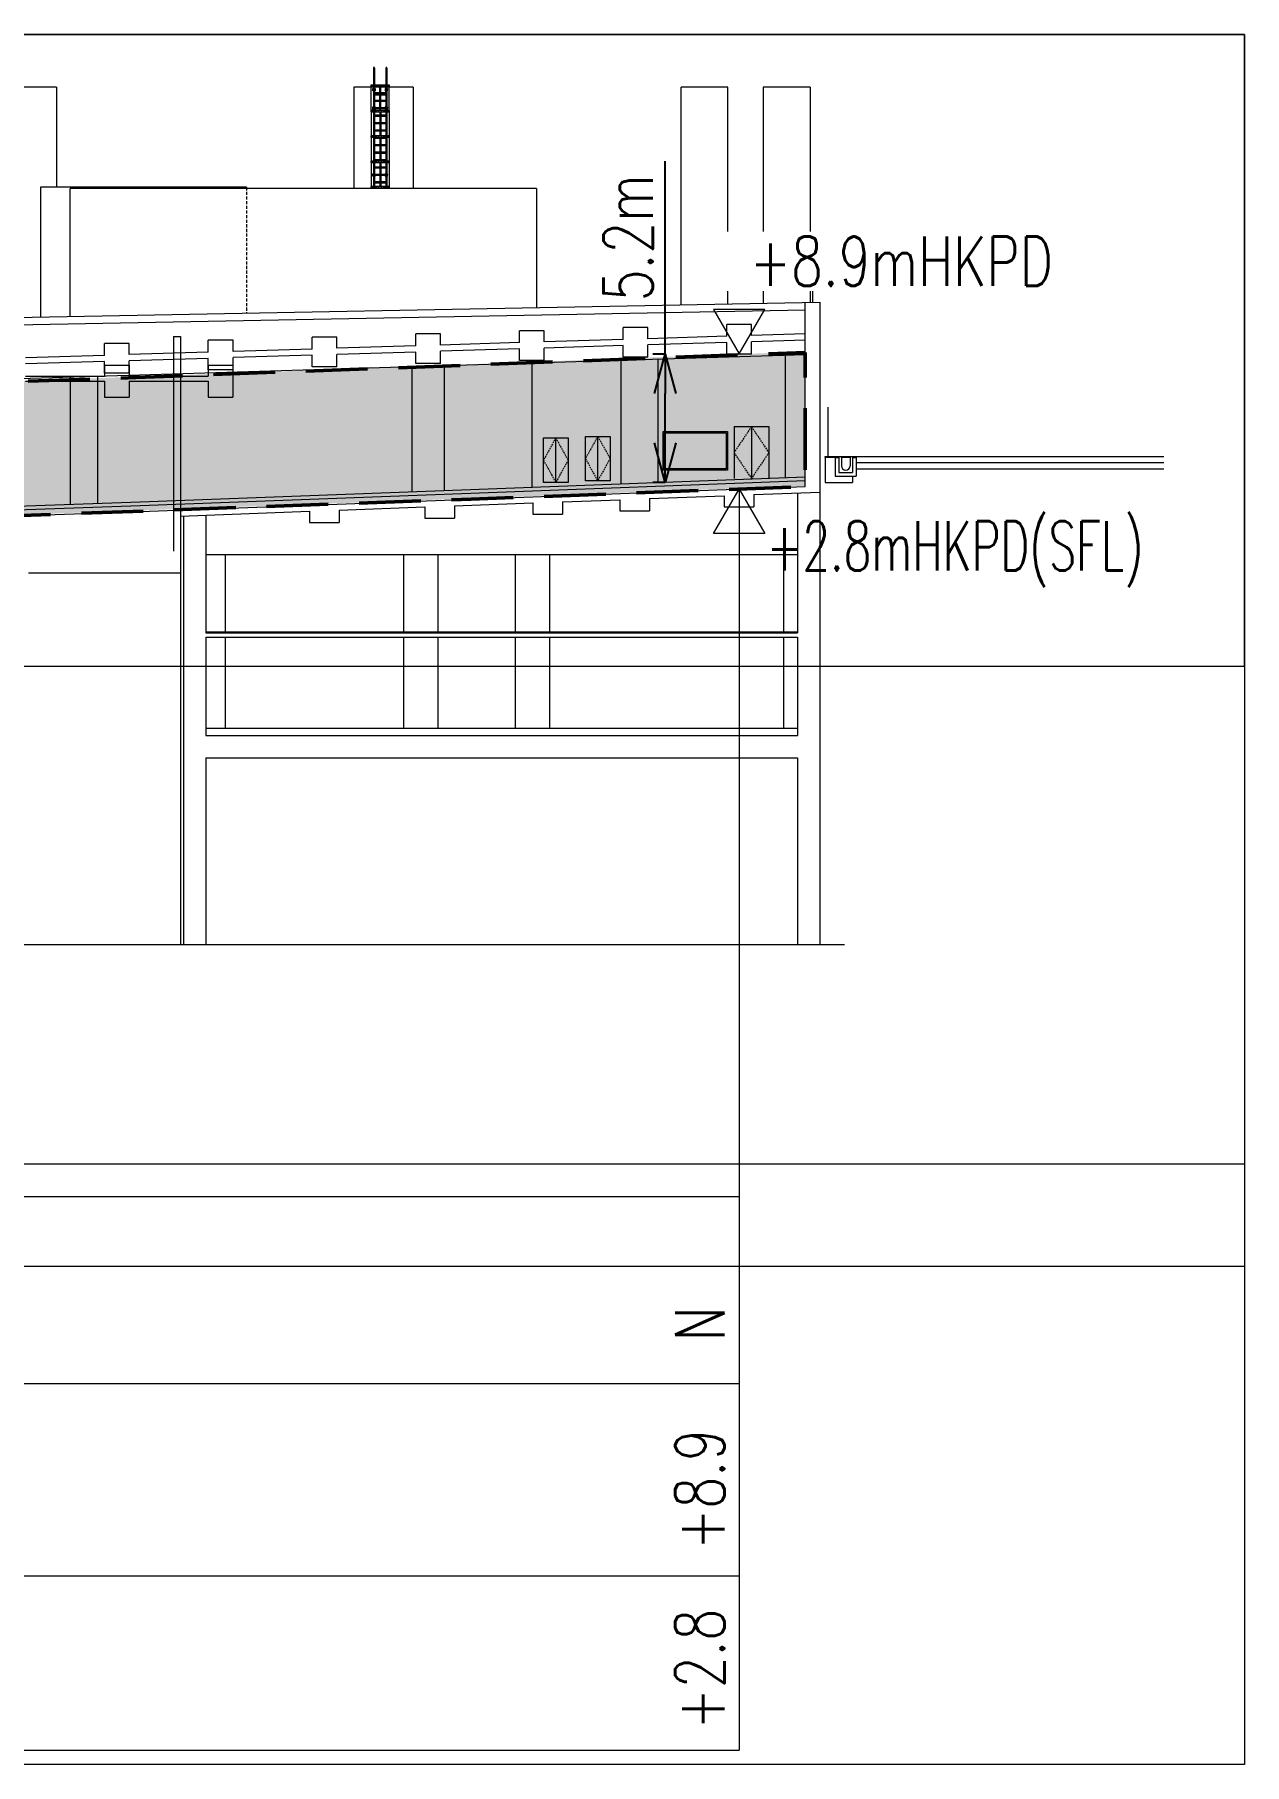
# Model space of a CAD drawing. Header units: millimetres. Extents: x 829698 to 839067, y 817400 to 823544.
# Drawn here: x 835131.3 to 835327.3, y 820155.1 to 820435.4 of the extents above; entities that cross this region are included whole.
import ezdxf
from ezdxf.enums import TextEntityAlignment as Align

# ---------------------------------------------------------------- set-up
doc = ezdxf.new("R2010")
doc.units = ezdxf.units.MM
for name, pattern in [('2X62X-MAGP-S-001$0$HIDDEN', [0.375, 0.25, -0.125]), ('2X62X-MAGP-S-001$0$HIDDEN2', [4.7625, 3.175, -1.5875]), ('DASHED2', [0.375, 0.25, -0.125])]:
    doc.linetypes.add(name, pattern=pattern)
for name, color, linetype, lineweight in [('01-feature', 8, 'Continuous', 13), ('01-occup', 7, 'DASHED2', 50), ('01-txt', 7, 'Continuous', 20)]:
    doc.layers.add(name, color=color, linetype=linetype, lineweight=lineweight)
doc.layers.add('01-hatch', color=7, linetype='Continuous', lineweight=0, true_color=0xa8def7)
doc.layers.add('viewport', color=2, linetype='Continuous', lineweight=20, plot=False)
doc.styles.add('ROMANS', font='romans.shx', dxfattribs={"width": 0.75})
doc.styles.get("Standard").update_dxf_attribs({"font": 'arial.ttf'})
doc.linetypes.add('2X62X-MAGP-S-001$0$FENCELINE2', pattern='A,0.25,-0.1,[132,ltypeshp.shx,S=0.1,R=0,X=-0.1,Y=0],-0.1,1', length=1.45)
doc.dimstyles.new('ISO-25', dxfattribs={"dimtxt": 2.5, "dimasz": 2.5, "dimexe": 1.25, "dimexo": 0.625, "dimtad": 1, "dimtxsty": 'Standard', "dimcen": 2.5, "dimadec": 0, "dimazin": 0, "dimtfac": 1, "dimtmove": 0, "dimatfit": 3, "dimfxl": 1, "dimarcsym": 0})

# ---------------------------------------------------------------- blocks, each defined once
blk = doc.blocks.new('2X62X-MAGP-S-001$0$SCREW4-P')
at = {"color": 8, "linetype": '2X62X-MAGP-S-001$0$HIDDEN'}
for p, q in [((160, 0), (-160, 0)), ((0, -160), (0, 160))]:
    blk.add_line(p, q, dxfattribs=at)
blk.add_lwpolyline([(-50, 87), (-100, 0), (-50, -87), (50, -87), (100, 0), (50, 87)], close=True)
for radius in [110, 50]:
    blk.add_circle((0, 0), radius)
blk = doc.blocks.new('_Open30')
at = {"color": 0, "linetype": 'ByBlock', "lineweight": -2}
for p, q in [((-1, 0.268), (0, 0)), ((0, 0), (-1, -0.268)), ((0, 0), (-1, 0))]:
    blk.add_line(p, q, dxfattribs=at)
blk = doc.blocks.new('*D84')
at = {"layer": '01-txt', "color": 0, "lineweight": -2, "ltscale": 4, "transparency": 16777216}
for p, q in [((835233.48, 820383.61), (835233.48, 820414.87)), ((835233.48, 820383.61), (835231.48, 820383.61)), ((835233.48, 820369.21), (835233.48, 820377.21)), ((835233.48, 820362.81), (835231.48, 820362.81))]:
    blk.add_line(p, q, dxfattribs=at)
at = {"layer": 'Defpoints', "color": 0, "ltscale": 4, "transparency": 16777216}
for p in [(835233.48, 820383.61), (835233.48, 820362.81), (835233.48, 820362.81)]:
    blk.add_point(p, dxfattribs=at)
at = {"layer": '01-txt', "color": 0, "lineweight": -2, "ltscale": 4, "transparency": 16777216, "xscale": 6.4, "yscale": 6.4, "zscale": 6.4}
for p, rotation in [((835233.48, 820383.61), 90), ((835233.48, 820362.81), 270)]:
    blk.add_blockref('_Open30', p, dxfattribs=dict(at, rotation=rotation))
at = {"layer": '01-txt', "color": 0, "ltscale": 4, "transparency": 16777216, "insert": (835227.48, 820402.44), "char_height": 8, "attachment_point": 5, "rotation": 90, "style": 'ROMANS'}
blk.add_mtext('5.2m', dxfattribs=at)

msp = doc.modelspace()

# ---------------------------------------------------------------- hatches: boundary and pattern name
at = {"layer": '01-hatch', "ltscale": 4}
h = msp.add_hatch(color=256, dxfattribs=at)
h.dxf.hatch_style = 1
h.paths.add_polyline_path([(832893.957, 820349.551), (833973.422, 820349.531), (833973.422, 820350.931), (833995.25, 820351.532), (834004.18, 820351.732), (834019.339, 820351.932), (834057.726, 820352.132), (834106.29, 820352.331), (834172.67, 820352.531), (834344.598, 820351.199), (834344.598, 820351.791), (834351.41, 820351.791), (834515.443, 820351.791), (834515.443, 820353.791), (834573.425, 820353.791), (834573.425, 820354.811), (835012.815, 820354.811), (835091.499, 820356.212), (835202, 820360.212), (835256.125, 820362.255), (835256.125, 820383.99), (835201.189, 820381.917), (835147.665, 820379.918), (835090.924, 820377.925), (835012.622, 820376.531), (834572.404, 820376.531), (834542.653, 820375.528), (834522.276, 820375.33), (834497.413, 820374.927), (834489.364, 820374.725), (834481.166, 820374.526), (834472.217, 820374.327), (834462.115, 820374.128), (834450.142, 820373.929), (834434.498, 820373.731), (834395.552, 820373.531), (834380.467, 820373.33), (834354.416, 820373.132), (834325.502, 820373.331), (834282.081, 820373.731), (834258.978, 820373.931), (834224.843, 820374.131), (834197.004, 820374.331), (834172.727, 820374.532), (834106.212, 820374.331), (834057.623, 820374.131), (834019.136, 820373.931), (834003.766, 820373.728), (833987.347, 820373.324), (833972.899, 820372.925), (833964.245, 820372.729), (833948.328, 820372.53), (833929.24, 820372.331), (832893.957, 820372.331)])

# ---------------------------------------------------------------- linework, layer by layer
at = {"layer": '01-feature'}
for p, q in [((835186.237, 820429.939), (835186.237, 820427.139)), ((835186.397, 820429.939), (835186.397, 820427.139)), ((835188.237, 820429.939), (835188.237, 820427.139)), ((835188.397, 820429.939), (835188.397, 820427.139)), ((835185.837, 820426.939), (835185.837, 820427.139)), ((835185.917, 820426.939), (835185.917, 820427.139)), ((835186.037, 820426.939), (835186.037, 820427.139)), ((835186.197, 820426.939), (835186.197, 820427.139)), ((835186.357, 820426.939), (835186.357, 820427.139)), ((835186.557, 820426.939), (835186.557, 820427.139)), ((835186.797, 820426.939), (835186.797, 820427.139)), ((835187.097, 820426.939), (835187.097, 820427.139)), ((835187.537, 820426.939), (835187.537, 820427.139)), ((835187.837, 820426.939), (835187.837, 820427.139)), ((835188.077, 820426.939), (835188.077, 820427.139)), ((835188.277, 820426.939), (835188.277, 820427.139)), ((835188.437, 820426.939), (835188.437, 820427.139)), ((835188.597, 820426.939), (835188.597, 820427.139)), ((835188.717, 820426.939), (835188.717, 820427.139)), ((835188.797, 820426.939), (835188.797, 820427.139)), ((835134.869, 820426.819), (835127.269, 820426.819)), ((835134.869, 820426.819), (835134.869, 820410.619)), ((835186.237, 820426.819), (835183.066, 820426.819)), ((835183.066, 820426.819), (835183.066, 820410.419)), ((835185.837, 820423.039), (835185.837, 820426.939)), ((835185.877, 820423.039), (835185.877, 820426.939)), ((835186.237, 820426.939), (835186.237, 820423.039)), ((835186.397, 820426.939), (835186.397, 820425.899)), ((835187.237, 820426.819), (835186.397, 820426.819)), ((835186.397, 820425.779), (835186.397, 820424.699)), ((835186.397, 820424.579), (835186.397, 820423.499)), ((835187.237, 820423.039), (835187.237, 820426.939)), ((835187.397, 820423.039), (835187.397, 820426.939)), ((835188.237, 820426.819), (835187.397, 820426.819)), ((835188.237, 820426.939), (835188.237, 820425.899)), ((835188.237, 820425.779), (835188.237, 820424.699)), ((835188.237, 820424.579), (835188.237, 820423.499)), ((835188.397, 820426.939), (835188.397, 820423.039)), ((835192.666, 820426.819), (835188.397, 820426.819)), ((835188.757, 820423.039), (835188.757, 820426.939)), ((835188.797, 820423.039), (835188.797, 820426.939)), ((835192.666, 820426.819), (835192.666, 820410.419)), ((835236.069, 820391.592), (835236.069, 820426.819)), ((835243.669, 820426.819), (835236.069, 820426.819)), ((835243.669, 820391.736), (835243.669, 820426.819)), ((835256.969, 820426.819), (835249.369, 820426.819)), ((835249.369, 820426.819), (835249.369, 820391.844)), ((835256.969, 820426.819), (835256.969, 820391.988)), ((835185.837, 820422.839), (835185.837, 820423.039)), ((835185.837, 820422.839), (835185.837, 820418.939)), ((835185.877, 820422.839), (835185.877, 820418.939)), ((835185.917, 820422.839), (835185.917, 820423.039)), ((835186.037, 820422.839), (835186.037, 820423.039)), ((835186.197, 820422.839), (835186.197, 820423.039)), ((835186.237, 820422.839), (835186.237, 820418.939)), ((835186.357, 820422.839), (835186.357, 820423.039)), ((835186.397, 820423.379), (835186.397, 820423.039)), ((835186.397, 820422.839), (835186.397, 820422.279)), ((835186.397, 820422.159), (835186.397, 820421.079)), ((835186.557, 820422.839), (835186.557, 820423.039)), ((835186.797, 820422.839), (835186.797, 820423.039)), ((835187.097, 820422.839), (835187.097, 820423.039)), ((835187.237, 820422.839), (835187.237, 820418.939)), ((835187.397, 820422.839), (835187.397, 820418.939)), ((835187.537, 820422.839), (835187.537, 820423.039)), ((835187.837, 820422.839), (835187.837, 820423.039)), ((835188.077, 820422.839), (835188.077, 820423.039)), ((835188.237, 820423.379), (835188.237, 820423.039)), ((835188.237, 820422.839), (835188.237, 820422.279)), ((835188.237, 820422.159), (835188.237, 820421.079)), ((835188.277, 820422.839), (835188.277, 820423.039)), ((835188.397, 820422.839), (835188.397, 820418.939)), ((835188.437, 820422.839), (835188.437, 820423.039)), ((835188.597, 820422.839), (835188.597, 820423.039)), ((835188.717, 820422.839), (835188.717, 820423.039)), ((835188.757, 820422.839), (835188.757, 820418.939)), ((835188.797, 820422.839), (835188.797, 820423.039)), ((835188.797, 820422.839), (835188.797, 820418.939)), ((835185.837, 820418.739), (835185.837, 820418.939)), ((835185.837, 820418.739), (835185.837, 820414.839)), ((835185.877, 820418.739), (835185.877, 820414.839)), ((835185.917, 820418.739), (835185.917, 820418.939)), ((835186.037, 820418.739), (835186.037, 820418.939)), ((835186.197, 820418.739), (835186.197, 820418.939)), ((835186.237, 820418.739), (835186.237, 820414.839)), ((835186.357, 820418.739), (835186.357, 820418.939)), ((835186.397, 820420.959), (835186.397, 820419.879)), ((835186.397, 820419.759), (835186.397, 820418.939)), ((835186.397, 820418.739), (835186.397, 820418.679)), ((835186.397, 820418.559), (835186.397, 820417.479)), ((835186.557, 820418.739), (835186.557, 820418.939)), ((835186.797, 820418.739), (835186.797, 820418.939)), ((835187.097, 820418.739), (835187.097, 820418.939)), ((835187.237, 820418.739), (835187.237, 820414.839)), ((835187.397, 820418.739), (835187.397, 820414.839)), ((835187.537, 820418.739), (835187.537, 820418.939)), ((835187.837, 820418.739), (835187.837, 820418.939)), ((835188.077, 820418.739), (835188.077, 820418.939)), ((835188.237, 820420.959), (835188.237, 820419.879)), ((835188.237, 820419.759), (835188.237, 820418.939)), ((835188.237, 820418.739), (835188.237, 820418.679)), ((835188.237, 820418.559), (835188.237, 820417.479)), ((835188.277, 820418.739), (835188.277, 820418.939)), ((835188.397, 820418.739), (835188.397, 820414.839)), ((835188.437, 820418.739), (835188.437, 820418.939)), ((835188.597, 820418.739), (835188.597, 820418.939)), ((835188.717, 820418.739), (835188.717, 820418.939)), ((835188.757, 820418.739), (835188.757, 820414.839)), ((835188.797, 820418.739), (835188.797, 820418.939)), ((835188.797, 820418.739), (835188.797, 820414.839)), ((835186.397, 820417.359), (835186.397, 820416.279)), ((835186.397, 820416.159), (835186.397, 820415.079)), ((835188.237, 820417.359), (835188.237, 820416.279)), ((835188.237, 820416.159), (835188.237, 820415.079)), ((835185.837, 820414.639), (835185.837, 820414.839)), ((835185.837, 820414.639), (835185.837, 820410.739)), ((835185.877, 820414.639), (835185.877, 820410.739)), ((835185.917, 820414.639), (835185.917, 820414.839)), ((835186.037, 820414.639), (835186.037, 820414.839)), ((835186.197, 820414.639), (835186.197, 820414.839)), ((835186.237, 820414.639), (835186.237, 820410.739)), ((835186.357, 820414.639), (835186.357, 820414.839)), ((835186.397, 820414.959), (835186.397, 820414.839)), ((835186.397, 820414.639), (835186.397, 820413.879)), ((835186.397, 820413.759), (835186.397, 820412.679)), ((835186.557, 820414.639), (835186.557, 820414.839)), ((835186.797, 820414.639), (835186.797, 820414.839)), ((835187.097, 820414.639), (835187.097, 820414.839)), ((835187.237, 820414.639), (835187.237, 820410.739)), ((835187.397, 820414.639), (835187.397, 820410.739)), ((835187.537, 820414.639), (835187.537, 820414.839)), ((835187.837, 820414.639), (835187.837, 820414.839)), ((835188.077, 820414.639), (835188.077, 820414.839)), ((835188.237, 820414.959), (835188.237, 820414.839)), ((835188.237, 820414.639), (835188.237, 820413.879)), ((835188.237, 820413.759), (835188.237, 820412.679)), ((835188.277, 820414.639), (835188.277, 820414.839)), ((835188.397, 820414.639), (835188.397, 820410.739)), ((835188.437, 820414.639), (835188.437, 820414.839)), ((835188.597, 820414.639), (835188.597, 820414.839)), ((835188.717, 820414.639), (835188.717, 820414.839)), ((835188.757, 820414.639), (835188.757, 820410.739)), ((835188.797, 820414.639), (835188.797, 820414.839)), ((835188.797, 820414.639), (835188.797, 820410.739)), ((835165.669, 820410.619), (835132.269, 820410.619)), ((835132.269, 820410.619), (835132.269, 820389.622)), ((835212.669, 820410.419), (835137.069, 820410.419)), ((835137.069, 820389.713), (835137.069, 820410.419)), ((835147.049, 820410.619), (835147.049, 820410.419)), ((835185.837, 820410.539), (835185.837, 820410.739)), ((835185.837, 820410.539), (835185.837, 820410.419)), ((835185.877, 820410.539), (835185.877, 820410.419)), ((835185.917, 820410.539), (835185.917, 820410.739)), ((835186.037, 820410.539), (835186.037, 820410.739)), ((835186.197, 820410.539), (835186.197, 820410.739)), ((835186.237, 820410.539), (835186.237, 820410.419)), ((835186.357, 820410.539), (835186.357, 820410.739)), ((835186.397, 820412.559), (835186.397, 820411.479)), ((835186.397, 820411.359), (835186.397, 820410.739)), ((835186.397, 820410.539), (835186.397, 820410.419)), ((835186.557, 820410.539), (835186.557, 820410.739)), ((835186.797, 820410.539), (835186.797, 820410.739)), ((835187.097, 820410.539), (835187.097, 820410.739)), ((835187.237, 820410.539), (835187.237, 820410.419)), ((835187.397, 820410.539), (835187.397, 820410.419)), ((835187.537, 820410.539), (835187.537, 820410.739)), ((835187.837, 820410.539), (835187.837, 820410.739)), ((835188.077, 820410.539), (835188.077, 820410.739)), ((835188.237, 820412.559), (835188.237, 820411.479)), ((835188.237, 820411.359), (835188.237, 820410.739)), ((835188.237, 820410.539), (835188.237, 820410.419)), ((835188.277, 820410.539), (835188.277, 820410.739)), ((835188.397, 820410.539), (835188.397, 820410.419)), ((835188.437, 820410.539), (835188.437, 820410.739)), ((835188.597, 820410.539), (835188.597, 820410.739)), ((835188.717, 820410.539), (835188.717, 820410.739)), ((835188.757, 820410.539), (835188.757, 820410.419)), ((835188.797, 820410.539), (835188.797, 820410.739)), ((835188.797, 820410.539), (835188.797, 820410.419)), ((835212.669, 820410.419), (835212.669, 820391.148)), ((835256.159, 820391.973), (835258.559, 820392.019)), ((835258.559, 820392.019), (835258.559, 820287.929)), ((835226.669, 820385.962), (835226.669, 820387.883)), ((835230.669, 820387.883), (835226.669, 820387.883)), ((835230.669, 820386.084), (835230.669, 820387.885)), ((835243.469, 820386.476), (835243.469, 820388.396)), ((835247.469, 820388.396), (835243.469, 820388.396)), ((835247.469, 820386.598), (835247.469, 820388.399)), ((835142.669, 820383.392), (835142.669, 820385.313)), ((835146.669, 820385.313), (835142.669, 820385.313)), ((835146.669, 820383.514), (835146.669, 820385.315)), ((835159.469, 820383.906), (835159.469, 820385.827)), ((835163.469, 820385.827), (835159.469, 820385.827)), ((835163.469, 820384.028), (835163.469, 820385.829)), ((835176.269, 820384.42), (835176.269, 820386.341)), ((835180.269, 820386.341), (835176.269, 820386.341)), ((835180.269, 820384.542), (835180.269, 820386.343)), ((835193.069, 820384.934), (835193.069, 820386.855)), ((835197.069, 820386.855), (835193.069, 820386.855)), ((835197.069, 820385.056), (835197.069, 820386.857)), ((835209.869, 820385.448), (835209.869, 820387.369)), ((835213.869, 820387.369), (835209.869, 820387.369)), ((835213.869, 820385.57), (835213.869, 820387.371)), ((835226.669, 820383.083), (835226.669, 820384.961)), ((835230.669, 820383.083), (835230.669, 820385.083)), ((835243.469, 820383.596), (835243.469, 820385.475)), ((835247.469, 820383.596), (835247.469, 820385.597)), ((835256.159, 820383.462), (835045.528, 820377.019)), ((835142.669, 820380.513), (835142.669, 820382.391)), ((835146.669, 820380.513), (835146.669, 820382.514)), ((835159.469, 820381.027), (835159.469, 820382.905)), ((835163.469, 820381.027), (835163.469, 820383.028)), ((835176.269, 820381.541), (835176.269, 820383.419)), ((835180.269, 820381.541), (835180.269, 820383.542)), ((835193.069, 820382.055), (835193.069, 820383.933)), ((835197.069, 820382.055), (835197.069, 820384.056)), ((835209.869, 820382.569), (835209.869, 820384.447)), ((835213.869, 820382.569), (835209.869, 820382.569)), ((835213.869, 820382.569), (835213.869, 820384.57)), ((835226.369, 820362.539), (835226.369, 820382.551)), ((835230.669, 820383.083), (835226.669, 820383.083)), ((835232.369, 820362.765), (835232.369, 820382.735)), ((835247.469, 820383.596), (835243.469, 820383.596)), ((835252.969, 820363.542), (835252.969, 820383.342)), ((835137.166, 820359.223), (835137.166, 820379.822)), ((835141.566, 820359.377), (835141.566, 820379.957)), ((835146.669, 820380.513), (835142.669, 820380.513)), ((835163.469, 820381.027), (835159.469, 820381.027)), ((835180.269, 820381.541), (835176.269, 820381.541)), ((835192.468, 820381.515), (835192.468, 820361.263)), ((835197.069, 820382.055), (835193.069, 820382.055)), ((835197.668, 820381.674), (835197.668, 820361.457)), ((835211.969, 820361.995), (835211.969, 820382.11)), ((835244.649, 820371.841), (835250.289, 820371.841)), ((835244.649, 820371.841), (835244.649, 820363.441)), ((835247.469, 820371.841), (835247.469, 820363.441)), ((835250.289, 820371.841), (835250.289, 820363.441)), ((835215.769, 820362.815), (835215.769, 820370.015)), ((835222.569, 820363.071), (835222.569, 820370.271)), ((835259.424, 820367.019), (835262.044, 820367.019)), ((835259.424, 820366.819), (835259.424, 820367.019)), ((835259.424, 820366.819), (835259.424, 820362.819)), ((835261.044, 820366.819), (835259.424, 820366.819)), ((835261.044, 820366.819), (835261.644, 820366.819)), ((835261.044, 820366.819), (835261.044, 820363.819)), ((835261.644, 820366.819), (835261.644, 820364.419)), ((835262.044, 820367.019), (835262.044, 820365.519)), ((835263.444, 820367.019), (835314.313, 820367.019)), ((835263.444, 820367.019), (835263.444, 820365.519)), ((835263.844, 820366.819), (835263.844, 820364.419)), ((835263.844, 820366.819), (835264.444, 820366.819)), ((835264.444, 820366.819), (835264.444, 820363.819)), ((835264.444, 820366.019), (835314.313, 820366.019)), ((835259.424, 820362.819), (835263.844, 820362.819)), ((835261.044, 820363.819), (835264.444, 820363.819)), ((835261.644, 820364.419), (835263.844, 820364.419)), ((835263.844, 820363.819), (835263.844, 820362.819)), ((835264.444, 820365.019), (835314.313, 820365.019)), ((835226.169, 820360.014), (835226.169, 820358.214)), ((835230.969, 820360.194), (835230.969, 820358.214)), ((835243.068, 820360.648), (835243.068, 820358.848)), ((835247.868, 820360.828), (835247.868, 820358.848)), ((835254.959, 820361.094), (835254.959, 820338.419)), ((835154.958, 820357.343), (835154.958, 820287.929)), ((835155.438, 820357.361), (835155.438, 820287.929)), ((835159.085, 820357.498), (835159.085, 820338.419)), ((835175.869, 820358.127), (835175.869, 820356.327)), ((835180.669, 820358.307), (835180.669, 820356.327)), ((835194.569, 820358.829), (835194.569, 820357.029)), ((835194.569, 820357.029), (835199.369, 820357.029)), ((835199.369, 820359.009), (835199.369, 820357.029)), ((835212.069, 820359.485), (835212.069, 820357.685)), ((835212.069, 820357.685), (835216.869, 820357.685)), ((835216.869, 820359.665), (835216.869, 820357.685)), ((835226.169, 820358.214), (835230.969, 820358.214)), ((835243.068, 820358.848), (835247.868, 820358.848)), ((835175.869, 820356.327), (835180.669, 820356.327)), ((835254.959, 820351.099), (835159.085, 820351.099)), ((835162.213, 820351.099), (835162.213, 820338.619)), ((835191.069, 820351.099), (835191.069, 820338.619)), ((835196.669, 820351.099), (835196.669, 820338.619)), ((835209.169, 820351.099), (835209.169, 820338.619)), ((835214.769, 820351.099), (835214.769, 820338.619)), ((835252.672, 820351.099), (835252.672, 820338.619)), ((835130.311, 820348.179), (835154.958, 820348.179)), ((835159.085, 820338.619), (835254.959, 820338.619)), ((835159.085, 820338.419), (835254.959, 820338.419)), ((835159.085, 820337.719), (835159.085, 820321.819)), ((835159.085, 820337.719), (835254.959, 820337.719)), ((835162.213, 820337.719), (835162.213, 820323.019)), ((835191.069, 820337.719), (835191.069, 820323.019)), ((835196.669, 820337.719), (835196.669, 820323.019)), ((835209.169, 820337.719), (835209.169, 820323.019)), ((835214.769, 820337.719), (835214.769, 820323.019)), ((835252.672, 820337.719), (835252.672, 820323.019)), ((835254.959, 820337.719), (835254.959, 820321.819)), ((835159.085, 820323.019), (835254.959, 820323.019)), ((835159.085, 820321.819), (835254.959, 820321.819)), ((835159.085, 820318.219), (835159.085, 820287.929)), ((835159.085, 820318.219), (835254.959, 820318.219)), ((835254.959, 820318.219), (835254.959, 820287.929))]:
    msp.add_line(p, q, dxfattribs=at)
at = {"layer": '01-feature', "linetype": '2X62X-MAGP-S-001$0$HIDDEN2'}
for p, q in [((835186.397, 820425.619), (835187.237, 820425.619)), ((835187.397, 820425.619), (835188.237, 820425.619))]:
    msp.add_line(p, q, dxfattribs=at)
at = {"layer": '01-feature', "linetype": '2X62X-MAGP-S-001$0$HIDDEN', "ltscale": 2}
msp.add_line((835165.669, 820410.619), (835165.669, 820390.256), dxfattribs=at)
at = {"layer": '01-feature', "linetype": '2X62X-MAGP-S-001$0$FENCELINE2', "ltscale": 0.2}
for p, q in [((835257.348, 820400.219), (835257.348, 820392.019)), ((835259.824, 820375.019), (835259.824, 820366.819))]:
    msp.add_line(p, q, dxfattribs=at)
at = {"layer": '01-feature', "ltscale": 0.1}
for p, q in [((835153.827, 820386.419), (835153.827, 820351.679)), ((835153.827, 820386.419), (835154.958, 820386.419)), ((835154.958, 820386.419), (835154.958, 820351.679)), ((835129.859, 820380.019), (835142.659, 820380.019)), ((835142.659, 820381.819), (835146.659, 820381.819)), ((835142.659, 820381.819), (835142.659, 820380.019)), ((835146.659, 820381.819), (835146.659, 820380.019)), ((835146.659, 820380.019), (835159.459, 820380.019)), ((835159.459, 820381.819), (835163.459, 820381.819)), ((835159.459, 820381.819), (835159.459, 820380.019)), ((835163.459, 820381.819), (835163.459, 820376.619)), ((835129.859, 820379.219), (835142.659, 820379.219)), ((835142.659, 820379.219), (835142.659, 820376.619)), ((835142.659, 820376.619), (835146.659, 820376.619)), ((835146.659, 820379.219), (835146.659, 820376.619)), ((835146.659, 820379.219), (835159.459, 820379.219)), ((835159.459, 820379.219), (835159.459, 820376.619)), ((835159.459, 820376.619), (835163.459, 820376.619))]:
    msp.add_line(p, q, dxfattribs=at)
at = {"layer": '01-feature'}
for points in [[(835188.837, 820427.139), (835185.797, 820427.139), (835185.797, 820426.939), (835188.837, 820426.939)], [(835188.837, 820423.039), (835185.797, 820423.039), (835185.797, 820422.839), (835188.837, 820422.839)], [(835188.837, 820418.939), (835185.797, 820418.939), (835185.797, 820418.739), (835188.837, 820418.739)], [(835188.837, 820414.839), (835185.797, 820414.839), (835185.797, 820414.639), (835188.837, 820414.639)], [(835188.837, 820410.739), (835185.797, 820410.739), (835185.797, 820410.539), (835188.837, 820410.539)], [(835213.769, 820362.815), (835213.769, 820370.015), (835217.769, 820370.015), (835217.769, 820362.815)], [(835220.569, 820363.071), (835220.569, 820370.271), (835224.569, 820370.271), (835224.569, 820363.071)], [(835262.044, 820367.019), (835263.444, 820367.019), (835263.444, 820366.819), (835262.044, 820366.819)]]:
    msp.add_lwpolyline(points, close=True, dxfattribs=at)
at = {"layer": '01-feature', "linetype": '2X62X-MAGP-S-001$0$HIDDEN2'}
msp.add_lwpolyline([(835188.237, 820426.979, 0.6666667), (835188.237, 820427.099), (835186.397, 820427.099, 0.6666667), (835186.397, 820426.979)], format="xyb", close=True, dxfattribs=at)
at = {"layer": '01-feature'}
for points in [[(835186.237, 820426.239), (835186.117, 820426.239), (835186.117, 820426.639), (835186.237, 820426.639)], [(835186.397, 820426.639), (835186.517, 820426.639), (835186.517, 820426.239), (835186.397, 820426.239)], [(835188.237, 820426.639), (835188.117, 820426.639), (835188.117, 820426.239), (835188.237, 820426.239)], [(835188.397, 820426.239), (835188.517, 820426.239), (835188.517, 820426.639), (835188.397, 820426.639)], [(835186.237, 820423.239), (835186.117, 820423.239), (835186.117, 820423.639), (835186.237, 820423.639)], [(835186.397, 820423.639), (835186.517, 820423.639), (835186.517, 820423.499)], [(835186.517, 820423.379), (835186.517, 820423.239), (835186.397, 820423.239)], [(835188.237, 820423.639), (835188.117, 820423.639), (835188.117, 820423.499)], [(835188.117, 820423.379), (835188.117, 820423.239), (835188.237, 820423.239)], [(835188.397, 820423.239), (835188.517, 820423.239), (835188.517, 820423.639), (835188.397, 820423.639)], [(835186.237, 820412.419), (835186.117, 820412.419), (835186.117, 820412.819), (835186.237, 820412.819)], [(835186.397, 820412.819), (835186.517, 820412.819), (835186.517, 820412.679)], [(835186.517, 820412.559), (835186.517, 820412.419), (835186.397, 820412.419)], [(835188.237, 820412.819), (835188.117, 820412.819), (835188.117, 820412.679)], [(835188.117, 820412.559), (835188.117, 820412.419), (835188.237, 820412.419)], [(835188.397, 820412.419), (835188.517, 820412.419), (835188.517, 820412.819), (835188.397, 820412.819)], [(834347.268, 820385.219), (834934.679, 820385.219), (835111.046, 820388.019), (835256.159, 820390.773)], [(834660.218, 820386.419), (834934.669, 820386.419), (835111.025, 820389.219), (835258.559, 820392.019)], [(835012.849, 820354.699), (835091.532, 820356.099), (835148.485, 820358.099), (835202.034, 820360.099), (835256.159, 820362.142), (835256.159, 820391.973)], [(835193.069, 820384.934), (835180.269, 820384.542)], [(835209.869, 820385.448), (835197.069, 820385.056)], [(835226.669, 820385.962), (835213.869, 820385.57)], [(835226.669, 820384.961), (835213.869, 820384.57)], [(835243.469, 820386.476), (835230.669, 820386.084)], [(835243.469, 820385.475), (835230.669, 820385.083)], [(835256.159, 820386.864), (835247.469, 820386.598)], [(835256.159, 820385.863), (835247.469, 820385.597)], [(835142.669, 820383.392), (835129.869, 820383)], [(835142.669, 820382.391), (835129.869, 820382)], [(835159.469, 820383.906), (835146.669, 820383.514)], [(835159.469, 820382.905), (835146.669, 820382.514)], [(835176.269, 820384.42), (835163.469, 820384.028)], [(835176.269, 820383.419), (835163.469, 820383.028)], [(835193.069, 820383.933), (835180.269, 820383.542)], [(835209.869, 820384.447), (835197.069, 820384.056)], [(835256.159, 820363.663), (835201.976, 820361.618), (835148.43, 820359.618), (835091.492, 820357.618), (835012.835, 820356.219)], [(835216.869, 820359.665), (835226.169, 820360.014)], [(835230.969, 820360.194), (835243.068, 820360.648)], [(835247.868, 820360.828), (835258.559, 820361.229)], [(835154.958, 820357.343), (835175.869, 820358.127)], [(835180.669, 820358.307), (835194.569, 820358.829)], [(835199.369, 820359.009), (835212.069, 820359.485)], [(834435.319, 820287.929), (834839.644, 820287.929), (834842.044, 820281.335), (834846.844, 820294.523), (834849.244, 820287.929), (835262.572, 820287.929)]]:
    msp.add_lwpolyline(points, dxfattribs=at)
for points in [[(835187.237, 820425.899), (835186.397, 820425.899, 0.6666667), (835186.397, 820425.779), (835187.237, 820425.779)], [(835187.237, 820424.699), (835186.397, 820424.699, 0.6666667), (835186.397, 820424.579), (835187.237, 820424.579)], [(835187.397, 820425.779), (835188.237, 820425.779, 0.6666667), (835188.237, 820425.899), (835187.397, 820425.899)], [(835187.397, 820424.579), (835188.237, 820424.579, 0.6666667), (835188.237, 820424.699), (835187.397, 820424.699)], [(835187.237, 820423.499), (835186.397, 820423.499, 0.6666667), (835186.397, 820423.379), (835187.237, 820423.379)], [(835187.237, 820422.279), (835186.397, 820422.279, 0.6666667), (835186.397, 820422.159), (835187.237, 820422.159)], [(835187.397, 820423.379), (835188.237, 820423.379, 0.6666667), (835188.237, 820423.499), (835187.397, 820423.499)], [(835187.397, 820422.159), (835188.237, 820422.159, 0.6666667), (835188.237, 820422.279), (835187.397, 820422.279)], [(835187.237, 820421.079), (835186.397, 820421.079, 0.6666667), (835186.397, 820420.959), (835187.237, 820420.959)], [(835187.237, 820419.879), (835186.397, 820419.879, 0.6666667), (835186.397, 820419.759), (835187.237, 820419.759)], [(835187.237, 820418.679), (835186.397, 820418.679, 0.6666667), (835186.397, 820418.559), (835187.237, 820418.559)], [(835187.397, 820420.959), (835188.237, 820420.959, 0.6666667), (835188.237, 820421.079), (835187.397, 820421.079)], [(835187.397, 820419.759), (835188.237, 820419.759, 0.6666667), (835188.237, 820419.879), (835187.397, 820419.879)], [(835187.397, 820418.559), (835188.237, 820418.559, 0.6666667), (835188.237, 820418.679), (835187.397, 820418.679)], [(835187.237, 820417.479), (835186.397, 820417.479, 0.6666667), (835186.397, 820417.359), (835187.237, 820417.359)], [(835187.237, 820416.279), (835186.397, 820416.279, 0.6666667), (835186.397, 820416.159), (835187.237, 820416.159)], [(835187.397, 820417.359), (835188.237, 820417.359, 0.6666667), (835188.237, 820417.479), (835187.397, 820417.479)], [(835187.397, 820416.159), (835188.237, 820416.159, 0.6666667), (835188.237, 820416.279), (835187.397, 820416.279)], [(835187.237, 820415.079), (835186.397, 820415.079, 0.6666667), (835186.397, 820414.959), (835187.237, 820414.959)], [(835187.237, 820413.879), (835186.397, 820413.879, 0.6666667), (835186.397, 820413.759), (835187.237, 820413.759)], [(835187.397, 820414.959), (835188.237, 820414.959, 0.6666667), (835188.237, 820415.079), (835187.397, 820415.079)], [(835187.397, 820413.759), (835188.237, 820413.759, 0.6666667), (835188.237, 820413.879), (835187.397, 820413.879)], [(835187.237, 820412.679), (835186.397, 820412.679, 0.6666667), (835186.397, 820412.559), (835187.237, 820412.559)], [(835187.237, 820411.479), (835186.397, 820411.479, 0.6666667), (835186.397, 820411.359), (835187.237, 820411.359)], [(835187.397, 820412.559), (835188.237, 820412.559, 0.6666667), (835188.237, 820412.679), (835187.397, 820412.679)], [(835187.397, 820411.359), (835188.237, 820411.359, 0.6666667), (835188.237, 820411.479), (835187.397, 820411.479)]]:
    msp.add_lwpolyline(points, format="xyb", dxfattribs=at)
at = {"layer": '01-feature', "linetype": 'Continuous'}
for points in [[(835243.569, 820364.819), (835233.169, 820364.819), (835233.169, 820371.039), (835243.569, 820371.039)], [(835243.369, 820365.019), (835233.369, 820365.019), (835233.369, 820370.839), (835243.369, 820370.839)]]:
    msp.add_lwpolyline(points, close=True, dxfattribs=at)
at = {"layer": '01-feature', "linetype": '2X62X-MAGP-S-001$0$HIDDEN'}
for points in [[(835247.469, 820371.841), (835244.649, 820367.641), (835247.469, 820363.441)], [(835247.469, 820371.841), (835250.289, 820367.641), (835247.469, 820363.441)], [(835215.769, 820370.015), (835213.769, 820366.415), (835215.769, 820362.815)], [(835215.769, 820370.015), (835217.769, 820366.415), (835215.769, 820362.815)], [(835222.569, 820370.271), (835220.569, 820366.671), (835222.569, 820363.071)], [(835222.569, 820370.271), (835224.569, 820366.671), (835222.569, 820363.071)]]:
    msp.add_lwpolyline(points, dxfattribs=at)
at = {"layer": '01-feature', "color": 0}
msp.add_lwpolyline([(835256.159, 820363.062), (835201.999, 820361.019), (835148.452, 820359.019), (835091.508, 820357.019), (835012.841, 820355.619), (834572.788, 820355.619)], dxfattribs=at)
at = {"layer": '01-feature'}
for centre, radius, start, end in [((835186.317, 820429.939), 0.08, 0, 180), ((835188.317, 820429.939), 0.08, 0, 180), ((835262.744, 820365.519), 0.7, 180, 0)]:
    msp.add_arc(centre, radius, start, end, dxfattribs=at)
at = {"layer": '01-occup', "ltscale": 40, "flags": 128}
msp.add_lwpolyline([(832893.991, 820349.439), (833973.456, 820349.419), (833973.456, 820350.818), (833995.283, 820351.419), (834004.214, 820351.619), (834019.372, 820351.819), (834057.759, 820352.019), (834106.323, 820352.219), (834172.703, 820352.419), (834344.632, 820351.086), (834344.632, 820351.679), (834351.444, 820351.679), (834515.477, 820351.679), (834515.477, 820353.679), (834573.459, 820353.679), (834573.459, 820354.699), (835012.849, 820354.699), (835091.532, 820356.099), (835202.034, 820360.099), (835256.159, 820362.142), (835256.159, 820383.877), (835201.223, 820381.804), (835147.699, 820379.805), (835090.957, 820377.812), (835012.655, 820376.419), (834572.437, 820376.419), (834542.686, 820375.415), (834522.309, 820375.217), (834497.447, 820374.814), (834489.398, 820374.612), (834481.199, 820374.413), (834472.25, 820374.214), (834462.148, 820374.015), (834450.175, 820373.816), (834434.531, 820373.618), (834395.585, 820373.418), (834380.5, 820373.218), (834354.45, 820373.019), (834325.535, 820373.218), (834282.115, 820373.618), (834259.011, 820373.818), (834224.876, 820374.018), (834197.038, 820374.218), (834172.761, 820374.419), (834106.245, 820374.218), (834057.657, 820374.018), (834019.17, 820373.818), (834003.8, 820373.615), (833987.38, 820373.212), (833972.932, 820372.812), (833964.279, 820372.616), (833948.361, 820372.417), (833929.273, 820372.219), (832893.991, 820372.219)], close=True, dxfattribs=at)
at = {"layer": '01-txt', "ltscale": 4}
for p, q in [((835245.469, 820361.738), (835245.469, 820157.422)), ((832836.187, 820247.11), (835245.469, 820247.11)), ((832836.187, 820216.819), (835245.469, 820216.819)), ((832836.187, 820185.71), (835245.469, 820185.71)), ((832836.187, 820157.422), (835245.469, 820157.422))]:
    msp.add_line(p, q, dxfattribs=at)
at = {"layer": '01-txt', "lineweight": 20}
for points in [[(835245.469, 820383.615), (835249.626, 820390.815), (835241.312, 820390.815)], [(835245.469, 820361.738), (835249.626, 820354.538), (835241.312, 820354.538)]]:
    msp.add_lwpolyline(points, close=True, dxfattribs=at)
at = {"layer": 'viewport', "color": 1, "ltscale": 4}
msp.add_lwpolyline([(835327.345, 820235.777), (832772.888, 820235.777), (832772.888, 820435.351), (835327.345, 820435.351)], close=True, dxfattribs=at)
at = {"layer": 'viewport', "ltscale": 4}
msp.add_lwpolyline([(832772.888, 820252.403), (835327.345, 820252.403), (835327.345, 820155.14), (832772.888, 820155.14)], close=True, dxfattribs=at)

# ---------------------------------------------------------------- block references
at = {"layer": '01-feature'}
for p, xscale, yscale, zscale in [((835186.177, 820426.559), -0.00032, 0.0003200000000000001, 0.0003199999999999999), ((835186.457, 820426.559), 0.0003199999999999998, 0.0003199999999999998, 0.0003199999999999998), ((835188.177, 820426.559), -0.00032, 0.0003200000000000001, 0.0003199999999999999), ((835188.457, 820426.559), 0.0003199999999999998, 0.0003199999999999998, 0.0003199999999999998), ((835186.177, 820423.559), -0.00032, 0.0003200000000000001, 0.0003199999999999999), ((835186.457, 820423.559), 0.0003199999999999998, 0.0003199999999999998, 0.0003199999999999998), ((835188.177, 820423.559), -0.00032, 0.0003200000000000001, 0.0003199999999999999), ((835188.457, 820423.559), 0.0003199999999999998, 0.0003199999999999998, 0.0003199999999999998), ((835186.177, 820412.739), -0.00032, 0.0003200000000000001, 0.0003199999999999999), ((835186.457, 820412.739), 0.0003199999999999998, 0.0003199999999999998, 0.0003199999999999998), ((835188.177, 820412.739), -0.00032, 0.0003200000000000001, 0.0003199999999999999), ((835188.457, 820412.739), 0.0003199999999999998, 0.0003199999999999998, 0.0003199999999999998)]:
    msp.add_blockref('2X62X-MAGP-S-001$0$SCREW4-P', p, dxfattribs=dict(at, xscale=xscale, yscale=yscale, zscale=zscale))
at = {"layer": '01-feature', "rotation": 180}
for p, xscale, yscale, zscale in [((835186.177, 820426.319), 0.0003199999999999994, 0.0003199999999999994, 0.0003199999999999994), ((835186.457, 820426.319), -0.0003199999999999994, 0.0003199999999999999, 0.0003199999999999999), ((835188.177, 820426.319), 0.0003199999999999994, 0.0003199999999999994, 0.0003199999999999994), ((835188.457, 820426.319), -0.0003199999999999994, 0.0003199999999999999, 0.0003199999999999999), ((835186.177, 820423.319), 0.0003199999999999994, 0.0003199999999999994, 0.0003199999999999994), ((835186.457, 820423.319), -0.0003199999999999994, 0.0003199999999999999, 0.0003199999999999999), ((835188.177, 820423.319), 0.0003199999999999994, 0.0003199999999999994, 0.0003199999999999994), ((835188.457, 820423.319), -0.0003199999999999994, 0.0003199999999999999, 0.0003199999999999999), ((835186.177, 820412.499), 0.0003199999999999994, 0.0003199999999999994, 0.0003199999999999994), ((835186.457, 820412.499), -0.0003199999999999994, 0.0003199999999999999, 0.0003199999999999999), ((835188.177, 820412.499), 0.0003199999999999994, 0.0003199999999999994, 0.0003199999999999994), ((835188.457, 820412.499), -0.0003199999999999994, 0.0003199999999999999, 0.0003199999999999999)]:
    msp.add_blockref('2X62X-MAGP-S-001$0$SCREW4-P', p, dxfattribs=dict(at, xscale=xscale, yscale=yscale, zscale=zscale))

# ---------------------------------------------------------------- texts
at = {"layer": '01-txt', "style": 'ROMANS', "width": 0.65}
msp.add_text('+2.8mHKPD(SFL)', height=8, dxfattribs=at).set_placement((835249.936, 820348.514))
at = {"layer": '01-txt', "style": 'ROMANS', "width": 0.75}
for s, p in [('N', (835243.086, 820226.504)), ('+8.9', (835243.086, 820199.689)), ('+2.8', (835243.086, 820170.577))]:
    msp.add_text(s, height=8, rotation=90, dxfattribs=at).set_placement(p, align=Align.CENTER)

# ---------------------------------------------------------------- dimensions: what is measured, and where the dimension line sits
at = {"layer": '01-txt', "ltscale": 4}
dim = msp.add_linear_dim(base=(835233.479, 820362.814), p1=(835233.479, 820383.614), p2=(835233.479, 820362.814), angle=270, text='5.2m', dimstyle='ISO-25', override={"dimtxt": 8, "dimasz": 6.4, "dimexe": 2, "dimexo": 2, "dimgap": 2, "dimtad": 1, "dimjust": 1, "dimtxsty": 'ROMANS', "dimblk1": 'Open30', "dimblk2": 'Open30', "dimsah": 1, "dimdle": 1, "dimfxl": 2, "dimfxlon": 1, "dimarcsym": 2}, dxfattribs=at)
dim.commit()
dim.dimension.update_dxf_attribs({"geometry": '*D84', "text_midpoint": (835227.479, 820402.443)})

# ---------------------------------------------------------------- next in the draw order: texts
at = {"layer": '01-txt', "lineweight": 20, "insert": (835271.788, 820402.631), "char_height": 8, "attachment_point": 2, "style": 'ROMANS', "bg_fill": 3, "box_fill_scale": 1.1, "bg_fill_color": 256, "bg_fill_transparency": 0}
msp.add_mtext_dynamic_manual_height_columns('+8.9mHKPD', width=55.95483, gutter_width=12.5, heights=[0], dxfattribs=at)

# ---------------------------------------------------------------- next in the draw order: linework, layer by layer
at = {"layer": 'viewport', "ltscale": 4}
msp.add_lwpolyline([(835327.345, 820435.351), (832772.888, 820435.351), (832772.888, 820333.04), (835327.345, 820333.04)], close=True, dxfattribs=at)

doc.saveas('drawing.dxf')
